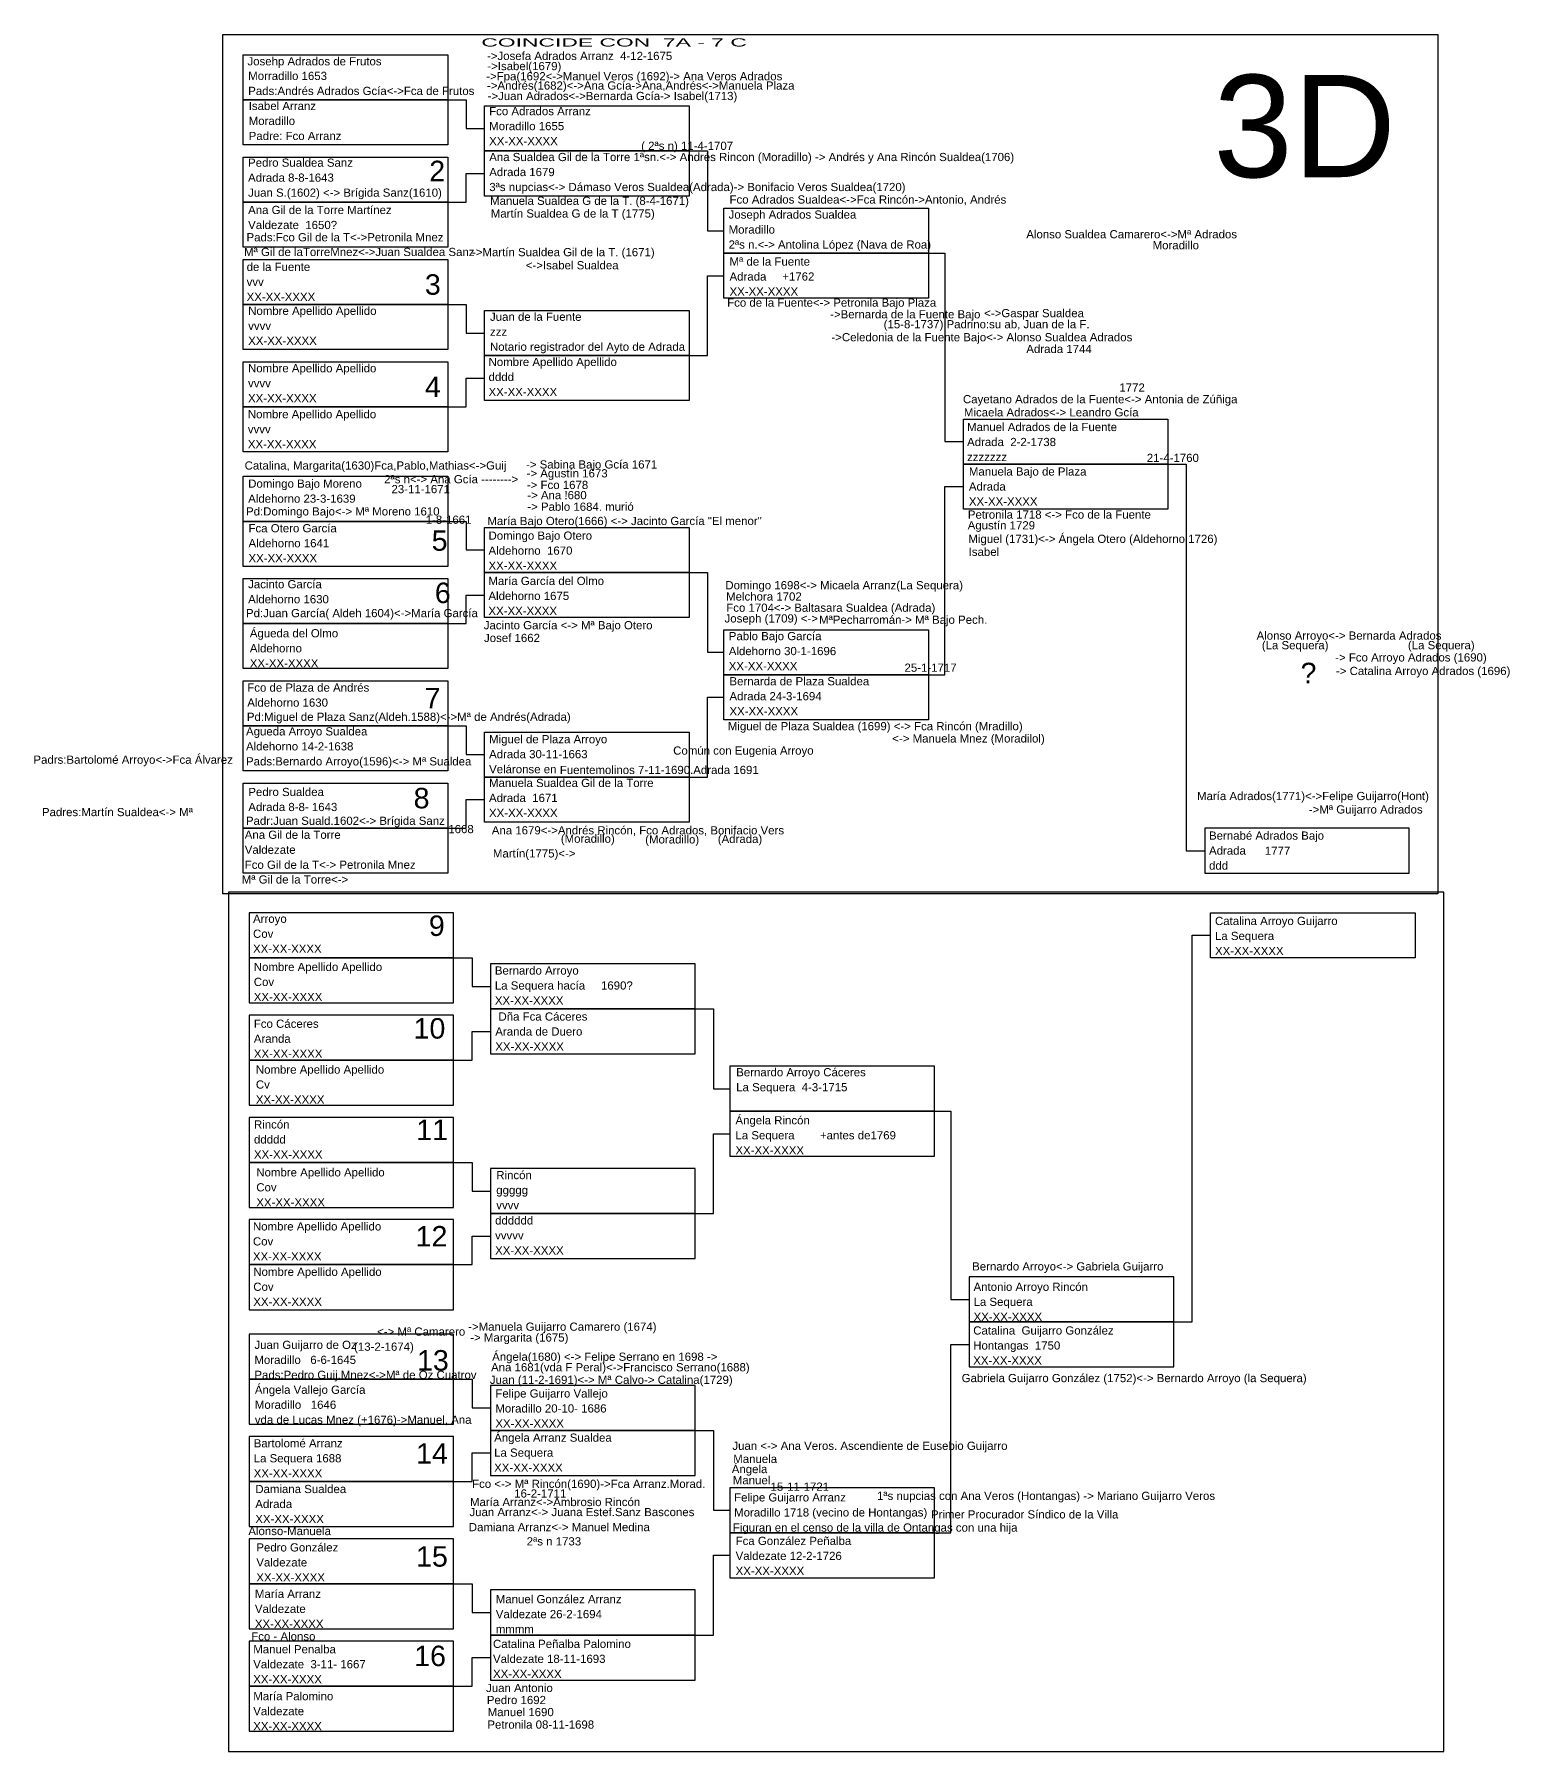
# Model space of a CAD drawing. Header units: millimetres. Extents: x -16844 to 23151, y -8543 to 4892.
# Drawn here: x -923.1 to -562.5, y -1499 to -1079.4 of the extents above; entities that cross this region are included whole.
import ezdxf
from ezdxf.enums import TextEntityAlignment as Align

# ---------------------------------------------------------------- set-up
doc = ezdxf.new("R2010")
doc.units = ezdxf.units.MM
doc.layers.add('Sanz', color=230, linetype='Continuous')
doc.styles.add('Arial', font='arial.ttf', dxfattribs={"height": 0.01})

# ---------------------------------------------------------------- blocks, each defined once
blk = doc.blocks.new('Hoja superior')
for points in [[(0, 210), (297, 210), (297, 0), (0, 0)], [(5, 205), (55, 205), (55, 194), (5, 194)], [(5, 194), (55, 194), (55, 183), (5, 183)], [(64, 192.5), (114, 192.5), (114, 181.5), (64, 181.5)], [(64, 181.5), (114, 181.5), (114, 170.5), (64, 170.5)], [(5, 180), (55, 180), (55, 169), (5, 169)], [(5, 169), (55, 169), (55, 158), (5, 158)], [(122.5, 167.5), (172.5, 167.5), (172.5, 156.5), (122.5, 156.5)], [(122.5, 156.5), (172.5, 156.5), (172.5, 145.5), (122.5, 145.5)], [(5, 155), (55, 155), (55, 144), (5, 144)], [(5, 144), (55, 144), (55, 133), (5, 133)], [(64, 142.5), (114, 142.5), (114, 131.5), (64, 131.5)], [(64, 131.5), (114, 131.5), (114, 120.5), (64, 120.5)], [(5, 130), (55, 130), (55, 119), (5, 119)], [(5, 119), (55, 119), (55, 108), (5, 108)], [(181, 116), (231, 116), (231, 105), (181, 105)], [(181, 105), (231, 105), (231, 94), (181, 94)], [(5, 102), (55, 102), (55, 91), (5, 91)], [(5, 91), (55, 91), (55, 80), (5, 80)], [(64, 89.5), (114, 89.5), (114, 78.5), (64, 78.5)], [(5, 77), (55, 77), (55, 66), (5, 66)], [(64, 78.5), (114, 78.5), (114, 67.5), (64, 67.5)], [(5, 66), (55, 66), (55, 55), (5, 55)], [(122.5, 64.5), (172.5, 64.5), (172.5, 53.5), (122.5, 53.5)], [(5, 52), (55, 52), (55, 41), (5, 41)], [(122.5, 53.5), (172.5, 53.5), (172.5, 42.5), (122.5, 42.5)], [(5, 41), (55, 41), (55, 30), (5, 30)], [(64, 39.5), (114, 39.5), (114, 28.5), (64, 28.5)], [(5, 27), (55, 27), (55, 16), (5, 16)], [(64, 28.5), (114, 28.5), (114, 17.5), (64, 17.5)], [(5, 16), (55, 16), (55, 5), (5, 5)], [(240, 5), (290, 5), (290, 16), (240, 16)]]:
    blk.add_lwpolyline(points, close=True)
for points in [[(55, 194), (59.5, 194), (59.5, 187), (64, 187)], [(114, 181.5), (118.5, 181.5), (118.5, 162), (122.5, 162)], [(55, 169), (59.5, 169), (59.5, 176), (64, 176)], [(172.5, 156.5), (176.5, 156.5), (176.5, 110.5), (181, 110.5)], [(114, 131.5), (118.5, 131.5), (118.5, 151), (122.5, 151)], [(55, 144), (59.5, 144), (59.5, 137), (64, 137)], [(55, 119), (59.5, 119), (59.5, 126), (64, 126)], [(231, 105), (235.5, 105), (235.5, 10.5), (240, 10.5)], [(172.5, 53.5), (176.5, 53.5), (176.5, 99.5), (181, 99.5)], [(55, 91), (59.5, 91), (59.5, 84), (64, 84)], [(114, 78.5), (118.5, 78.5), (118.5, 59), (122.5, 59)], [(55, 66), (59.5, 66), (59.5, 73), (64, 73)], [(114, 28.5), (118.5, 28.5), (118.5, 48), (122.5, 48)], [(55, 41), (59.5, 41), (59.5, 34), (64, 34)], [(55, 16), (59.5, 16), (59.5, 23), (64, 23)]]:
    blk.add_lwpolyline(points)
blk = doc.blocks.new('Hoja inferior')
for points in [[(0, -210), (297, -210), (297, 0), (0, 0)], [(5, -16), (55, -16), (55, -5), (5, -5)], [(240, -5), (290, -5), (290, -16), (240, -16)], [(5, -27), (55, -27), (55, -16), (5, -16)], [(64, -28.5), (114, -28.5), (114, -17.5), (64, -17.5)], [(64, -39.5), (114, -39.5), (114, -28.5), (64, -28.5)], [(5, -41), (55, -41), (55, -30), (5, -30)], [(5, -52), (55, -52), (55, -41), (5, -41)], [(122.5, -53.5), (172.5, -53.5), (172.5, -42.5), (122.5, -42.5)], [(122.5, -64.5), (172.5, -64.5), (172.5, -53.5), (122.5, -53.5)], [(5, -66), (55, -66), (55, -55), (5, -55)], [(5, -77), (55, -77), (55, -66), (5, -66)], [(64, -78.5), (114, -78.5), (114, -67.5), (64, -67.5)], [(64, -89.5), (114, -89.5), (114, -78.5), (64, -78.5)], [(5, -91), (55, -91), (55, -80), (5, -80)], [(5, -102), (55, -102), (55, -91), (5, -91)], [(181, -105), (231, -105), (231, -94), (181, -94)], [(5, -119), (55, -119), (55, -108), (5, -108)], [(181, -116), (231, -116), (231, -105), (181, -105)], [(5, -130), (55, -130), (55, -119), (5, -119)], [(64, -131.5), (114, -131.5), (114, -120.5), (64, -120.5)], [(5, -144), (55, -144), (55, -133), (5, -133)], [(64, -142.5), (114, -142.5), (114, -131.5), (64, -131.5)], [(5, -155), (55, -155), (55, -144), (5, -144)], [(122.5, -156.5), (172.5, -156.5), (172.5, -145.5), (122.5, -145.5)], [(5, -169), (55, -169), (55, -158), (5, -158)], [(122.5, -167.5), (172.5, -167.5), (172.5, -156.5), (122.5, -156.5)], [(5, -180), (55, -180), (55, -169), (5, -169)], [(64, -181.5), (114, -181.5), (114, -170.5), (64, -170.5)], [(5, -194), (55, -194), (55, -183), (5, -183)], [(64, -192.5), (114, -192.5), (114, -181.5), (64, -181.5)], [(5, -205), (55, -205), (55, -194), (5, -194)]]:
    blk.add_lwpolyline(points, close=True)
for points in [[(231, -105), (235.5, -105), (235.5, -10.5), (240, -10.5)], [(55, -16), (59.5, -16), (59.5, -23), (64, -23)], [(114, -28.5), (118.5, -28.5), (118.5, -48), (122.5, -48)], [(55, -41), (59.5, -41), (59.5, -34), (64, -34)], [(172.5, -53.5), (176.5, -53.5), (176.5, -99.5), (181, -99.5)], [(114, -78.5), (118.5, -78.5), (118.5, -59), (122.5, -59)], [(55, -66), (59.5, -66), (59.5, -73), (64, -73)], [(55, -91), (59.5, -91), (59.5, -84), (64, -84)], [(172.5, -156.5), (176.5, -156.5), (176.5, -110.5), (181, -110.5)], [(55, -119), (59.5, -119), (59.5, -126), (64, -126)], [(114, -131.5), (118.5, -131.5), (118.5, -151), (122.5, -151)], [(55, -144), (59.5, -144), (59.5, -137), (64, -137)], [(114, -181.5), (118.5, -181.5), (118.5, -162), (122.5, -162)], [(55, -169), (59.5, -169), (59.5, -176), (64, -176)], [(55, -194), (59.5, -194), (59.5, -187), (64, -187)]]:
    blk.add_lwpolyline(points)
blk = doc.blocks.new('Casilla')
at = {"style": 'Arial'}
for tag, p in [('NOMBRE', (0.88, 8.08)), ('LUGAR_NACIMIENTO', (0.88, 4.42)), ('FECHA', (0.88, 0.75))]:
    blk.add_attdef(tag, p, '', height=2, dxfattribs=at)
blk = doc.blocks.new('Hermanos')
at = {"style": 'Arial'}
blk.add_attdef('NOMBRE', (0, 0), '', height=2, dxfattribs=at)

msp = doc.modelspace()

# ---------------------------------------------------------------- block references
ref = msp.add_blockref('Hermanos', (-832.51, -1082.35))
ref.add_attrib('NOMBRE', '            COINCIDE CON  7A - 7 C', (-832.51, -1082.35), dxfattribs={"color": 30, "height": 2, "style": 'Arial', "width": 2})
for name, p, values in [('Hermanos', (-871.03, -1086.96), {'NOMBRE': 'Josehp Adrados de Frutos'}), ('Hermanos', (-812.49, -1085.65), {'NOMBRE': '->Josefa Adrados Arranz  4-12-1675'}), ('Hermanos', (-812.42, -1088.13), {'NOMBRE': '->Isabel(1679)'}), ('Hermanos', (-812.35, -1095.44), {'NOMBRE': '->Juan Adrados<->Bernarda Gcía-> Isabel(1713)'}), ('Casilla', (-871.61, -1105.95), {'NOMBRE': 'Isabel Arranz', 'LUGAR_NACIMIENTO': 'Moradillo', 'FECHA': 'Padre: Fco Arranz'}), ('Casilla', (-812.84, -1107.22), {'NOMBRE': 'Fco Adrados Arranz ', 'LUGAR_NACIMIENTO': 'Moradillo 1655', 'FECHA': 'XX-XX-XXXX'}), ('Hermanos', (-798.87, -1107.61), {'NOMBRE': '                               ( 2ªs n) 11-4-1707'}), ('Casilla', (-871.77, -1119.81), {'NOMBRE': 'Pedro Sualdea Sanz', 'LUGAR_NACIMIENTO': 'Adrada 8-8-1643', 'FECHA': 'Juan S.(1602) <-> Brígida Sanz(1610)'}), ('Hermanos', (-779.6, -1120.73), {'NOMBRE': '                                  Fco Adrados Sualdea'}), ('Hermanos', (-726.34, -1120.75), {'NOMBRE': '<->Fca Rincón->Antonio, Andrés'}), ('Casilla', (-754.32, -1132.49), {'NOMBRE': 'Joseph Adrados Sualdea', 'LUGAR_NACIMIENTO': 'Moradillo', 'FECHA': '2ªs n.<-> Antolina López (Nava de Roa)'}), ('Hermanos', (-872.64, -1133.55), {'NOMBRE': ' Mª Gil de laTorreMnez<->Juan Sualdea Sanz'}), ('Hermanos', (-649.81, -1131.9), {'NOMBRE': 'Moradillo'}), ('Casilla', (-872.12, -1145.27), {'NOMBRE': 'de la Fuente', 'LUGAR_NACIMIENTO': 'vvv', 'FECHA': 'XX-XX-XXXX'}), ('Hermanos', (-803, -1136.8), {'NOMBRE': '<->Isabel Sualdea'}), ('Casilla', (-754.09, -1143.97), {'NOMBRE': 'Mª de la Fuente', 'LUGAR_NACIMIENTO': 'Adrada     +1762', 'FECHA': 'XX-XX-XXXX'}), ('Casilla', (-871.74, -1156.01), {'NOMBRE': 'Nombre Apellido Apellido', 'LUGAR_NACIMIENTO': 'vvvv', 'FECHA': 'XX-XX-XXXX'}), ('Casilla', (-812.64, -1157.46), {'NOMBRE': 'Juan de la Fuente', 'LUGAR_NACIMIENTO': 'zzz', 'FECHA': 'Notario registrador del Ayto de Adrada'}), ('Hermanos', (-680.68, -1157.25), {'NOMBRE': 'Adrada 1744                  '}), ('Casilla', (-871.78, -1170.04), {'NOMBRE': 'Nombre Apellido Apellido', 'LUGAR_NACIMIENTO': 'vvvv', 'FECHA': 'XX-XX-XXXX'}), ('Casilla', (-812.99, -1168.51), {'NOMBRE': 'Nombre Apellido Apellido', 'LUGAR_NACIMIENTO': 'dddd', 'FECHA': 'XX-XX-XXXX'}), ('Hermanos', (-657.94, -1166.68), {'NOMBRE': '1772'}), ('Hermanos', (-696.16, -1169.53), {'NOMBRE': 'Cayetano Adrados de la Fuente<-> Antonia de Zúñiga'}), ('Hermanos', (-695.93, -1172.74), {'NOMBRE': 'Micaela Adrados<-> Leandro Gcía'}), ('Casilla', (-871.82, -1181.27), {'NOMBRE': 'Nombre Apellido Apellido', 'LUGAR_NACIMIENTO': 'vvvv', 'FECHA': 'XX-XX-XXXX'}), ('Casilla', (-696.04, -1184.41), {'NOMBRE': 'Manuel Adrados de la Fuente', 'LUGAR_NACIMIENTO': 'Adrada  2-2-1738', 'FECHA': 'zzzzzzz'}), ('Hermanos', (-802.96, -1185.47), {'NOMBRE': '-> Sabina Bajo Gcía 1671'}), ('Hermanos', (-651.23, -1183.87), {'NOMBRE': '21-4-1760'}), ('Hermanos', (-871.72, -1185.73), {'NOMBRE': 'Catalina, Margarita(1630)Fca,Pablo,Mathias<->Guij'}), ('Hermanos', (-837.63, -1189.08), {'NOMBRE': '2ªs n<-> Ana Gcía -------->'}), ('Hermanos', (-802.81, -1187.64), {'NOMBRE': '-> Agustín 1673'}), ('Casilla', (-695.59, -1195.28), {'NOMBRE': 'Manuela Bajo de Plaza', 'LUGAR_NACIMIENTO': 'Adrada', 'FECHA': 'XX-XX-XXXX'}), ('Hermanos', (-835.84, -1191.5), {'NOMBRE': '23-11-1671'}), ('Hermanos', (-802.74, -1190.48), {'NOMBRE': '-> Fco 1678'}), ('Hermanos', (-802.65, -1192.97), {'NOMBRE': '-> Ana !680'}), ('Hermanos', (-871.39, -1196.95), {'NOMBRE': 'Pd:Domingo Bajo<-> Mª Moreno 1610'}), ('Hermanos', (-802.64, -1195.8), {'NOMBRE': '-> Pablo 1684. murió'}), ('Hermanos', (-694.96, -1197.72), {'NOMBRE': 'Petronila 1718 <-> Fco de la Fuente'}), ('Casilla', (-871.66, -1209.14), {'NOMBRE': 'Fca Otero García', 'LUGAR_NACIMIENTO': 'Aldehorno 1641', 'FECHA': 'XX-XX-XXXX'}), ('Hermanos', (-827.47, -1198.98), {'NOMBRE': '1-8-1661'}), ('Hermanos', (-812.39, -1199.29), {'NOMBRE': 'María Bajo Otero(1666) <-> Jacinto García "El menor"'}), ('Hermanos', (-695.01, -1200.35), {'NOMBRE': 'Agustín 1729'}), ('Casilla', (-813, -1210.95), {'NOMBRE': 'Domingo Bajo Otero', 'LUGAR_NACIMIENTO': 'Aldehorno  1670', 'FECHA': 'XX-XX-XXXX'}), ('Hermanos', (-694.84, -1203.65), {'NOMBRE': 'Miguel (1731)<-> Ángela Otero (Aldehorno 1726)'}), ('Hermanos', (-694.77, -1206.82), {'NOMBRE': 'Isabel'}), ('Casilla', (-813.02, -1222.02), {'NOMBRE': 'María García del Olmo', 'LUGAR_NACIMIENTO': 'Aldehorno 1675', 'FECHA': 'XX-XX-XXXX'}), ('Hermanos', (-754.23, -1214.99), {'NOMBRE': 'Domingo 1698<-> Micaela Arranz(La Sequera)'}), ('Hermanos', (-754.05, -1217.74), {'NOMBRE': 'Melchora 1702'}), ('Hermanos', (-871.4, -1221.8), {'NOMBRE': 'Pd:Juan García( Aldeh 1604)<->María García'}), ('Hermanos', (-754.43, -1223.1), {'NOMBRE': 'Joseph (1709) <->'}), ('Hermanos', (-754.01, -1220.48), {'NOMBRE': 'Fco 1704<-> Baltasara Sualdea (Adrada)'}), ('Casilla', (-871.34, -1234.81), {'NOMBRE': 'Águeda del Olmo', 'LUGAR_NACIMIENTO': 'Aldehorno', 'FECHA': 'XX-XX-XXXX'}), ('Hermanos', (-813.28, -1224.76), {'NOMBRE': 'Jacinto García <-> Mª Bajo Otero'}), ('Casilla', (-754.28, -1235.5), {'NOMBRE': 'Pablo Bajo García', 'LUGAR_NACIMIENTO': 'Aldehorno 30-1-1696', 'FECHA': 'XX-XX-XXXX'}), ('Hermanos', (-731.33, -1223.42), {'NOMBRE': 'MªPecharromán-> Mª Bajo Pech.'}), ('Hermanos', (-813.22, -1227.87), {'NOMBRE': 'Josef 1662'}), ('Hermanos', (-623.12, -1229.64), {'NOMBRE': '(La Sequera)                         (La Sequera)'}), ('Hermanos', (-710.45, -1235.14), {'NOMBRE': '25-1-1717'}), ('Hermanos', (-622.26, -1232.63), {'NOMBRE': '                      -> Fco Arroyo Adrados (1690)'}), ('Casilla', (-754.11, -1246.53), {'NOMBRE': 'Bernarda de Plaza Sualdea', 'LUGAR_NACIMIENTO': 'Adrada 24-3-1694', 'FECHA': 'XX-XX-XXXX'}), ('Hermanos', (-622.07, -1235.94), {'NOMBRE': '                      -> Catalina Arroyo Adrados (1696)'}), ('Hermanos', (-871.18, -1247.14), {'NOMBRE': 'Pd:Miguel de Plaza Sanz(Aldeh.1588)<->Mª de Andrés(Adrada)'}), ('Casilla', (-872.27, -1258.78), {'NOMBRE': 'Águeda Arroyo Sualdea', 'LUGAR_NACIMIENTO': 'Aldehorno 14-2-1638', 'FECHA': 'Pads:Bernardo Arroyo(1596)<-> Mª Sualdea'}), ('Casilla', (-812.86, -1260.69), {'NOMBRE': 'Miguel de Plaza Arroyo', 'LUGAR_NACIMIENTO': 'Adrada 30-11-1663', 'FECHA': 'Veláronse en'}), ('Hermanos', (-753.62, -1249.43), {'NOMBRE': 'Miguel de Plaza Sualdea (1699) <-> Fca Rincón (Mradillo)'}), ('Hermanos', (-713.44, -1252.43), {'NOMBRE': '<-> Manuela Mnez (Moradilol)'}), ('Hermanos', (-923.35, -1257.62), {'NOMBRE': 'Padrs:Bartolomé Arroyo<->Fca Álvarez '}), ('Hermanos', (-794.69, -1260.13), {'NOMBRE': 'Fuentemolinos 7-11-1690.Adrada 1691'}), ('Casilla', (-812.88, -1271.38), {'NOMBRE': 'Manuela Sualdea Gil de la Torre', 'LUGAR_NACIMIENTO': 'Adrada  1671', 'FECHA': 'XX-XX-XXXX'}), ('Hermanos', (-638.95, -1266.5), {'NOMBRE': 'María Adrados(1771)<->Felipe Guijarro(Hont)'}), ('Hermanos', (-871.41, -1272.55), {'NOMBRE': 'Padr:Juan Suald.1602<-> Brígida Sanz'}), ('Hermanos', (-611.63, -1269.78), {'NOMBRE': '->Mª Guijarro Adrados'}), ('Casilla', (-872.58, -1284.04), {'NOMBRE': 'Ana Gil de la Torre', 'LUGAR_NACIMIENTO': 'Valdezate', 'FECHA': 'Fco Gil de la T<-> Petronila Mnez'}), ('Hermanos', (-821.95, -1274.58), {'NOMBRE': '1668'}), ('Hermanos', (-811.32, -1274.88), {'NOMBRE': 'Ana 1679<->Andrés Rincón, Fco Adrados, Bonifacio Vers'}), ('Hermanos', (-794.46, -1276.92), {'NOMBRE': '(Moradillo)'}), ('Hermanos', (-773.83, -1277.1), {'NOMBRE': '(Moradillo)'}), ('Hermanos', (-756.09, -1276.99), {'NOMBRE': '(Adrada)'}), ('Casilla', (-636.9, -1284.25), {'NOMBRE': 'Bernabé Adrados Bajo', 'LUGAR_NACIMIENTO': 'Adrada', 'FECHA': 'ddd'}), ('Hermanos', (-811.05, -1280.52), {'NOMBRE': 'Martín(1775)<->'}), ('Hermanos', (-623.15, -1279.87), {'NOMBRE': ' 1777'}), ('Casilla', (-870.55, -1304.57), {'NOMBRE': 'Arroyo', 'LUGAR_NACIMIENTO': 'Cov', 'FECHA': 'XX-XX-XXXX'}), ('Casilla', (-635.44, -1305.11), {'NOMBRE': 'Catalina Arroyo Guijarro', 'LUGAR_NACIMIENTO': 'La Sequera ', 'FECHA': 'XX-XX-XXXX'}), ('Casilla', (-870.37, -1316.35), {'NOMBRE': 'Nombre Apellido Apellido', 'LUGAR_NACIMIENTO': 'Cov', 'FECHA': 'XX-XX-XXXX'}), ('Casilla', (-811.45, -1317.22), {'NOMBRE': 'Bernardo Arroyo', 'LUGAR_NACIMIENTO': 'La Sequera hacía     1690?', 'FECHA': 'XX-XX-XXXX'}), ('Casilla', (-870.36, -1330.22), {'NOMBRE': 'Fco Cáceres', 'LUGAR_NACIMIENTO': 'Aranda ', 'FECHA': 'XX-XX-XXXX'}), ('Casilla', (-811.34, -1328.46), {'NOMBRE': ' Dña Fca Cáceres', 'LUGAR_NACIMIENTO': 'Aranda de Duero', 'FECHA': 'XX-XX-XXXX'}), ('Casilla', (-869.86, -1341.42), {'NOMBRE': 'Nombre Apellido Apellido', 'LUGAR_NACIMIENTO': 'Cv', 'FECHA': 'XX-XX-XXXX'}), ('Casilla', (-870.33, -1354.84), {'NOMBRE': 'Rincón', 'LUGAR_NACIMIENTO': 'ddddd', 'FECHA': 'XX-XX-XXXX'}), ('Casilla', (-752.65, -1353.82), {'NOMBRE': 'Ángela Rincón', 'LUGAR_NACIMIENTO': 'La Sequera        +antes de1769', 'FECHA': 'XX-XX-XXXX'}), ('Casilla', (-869.75, -1366.54), {'NOMBRE': 'Nombre Apellido Apellido', 'LUGAR_NACIMIENTO': 'Cov', 'FECHA': 'XX-XX-XXXX'}), ('Casilla', (-811.11, -1367.21), {'NOMBRE': 'Rincón', 'LUGAR_NACIMIENTO': 'ggggg', 'FECHA': 'vvvv'}), ('Casilla', (-870.58, -1379.75), {'NOMBRE': 'Nombre Apellido Apellido', 'LUGAR_NACIMIENTO': 'Cov', 'FECHA': 'XX-XX-XXXX'}), ('Casilla', (-811.39, -1378.29), {'NOMBRE': 'dddddd', 'LUGAR_NACIMIENTO': 'vvvvv', 'FECHA': 'XX-XX-XXXX'}), ('Hermanos', (-694.69, -1381.44), {'NOMBRE': ' Bernardo Arroyo<-> Gabriela Guijarro '}), ('Casilla', (-870.49, -1390.84), {'NOMBRE': 'Nombre Apellido Apellido', 'LUGAR_NACIMIENTO': 'Cov', 'FECHA': 'XX-XX-XXXX'}), ('Casilla', (-694.45, -1394.51), {'NOMBRE': 'Antonio Arroyo Rincón', 'LUGAR_NACIMIENTO': 'La Sequera', 'FECHA': 'XX-XX-XXXX'}), ('Hermanos', (-839.34, -1397.37), {'NOMBRE': '<-> Mª Camarero'}), ('Hermanos', (-817.1, -1396.17), {'NOMBRE': '->Manuela Guijarro Camarero (1674)'}), ('Hermanos', (-816.59, -1398.82), {'NOMBRE': '-> Margarita (1675)'}), ('Casilla', (-694.53, -1405.18), {'NOMBRE': 'Catalina  Guijarro González', 'LUGAR_NACIMIENTO': 'Hontangas  1750', 'FECHA': 'XX-XX-XXXX'}), ('Hermanos', (-811.23, -1403.51), {'NOMBRE': 'Ángela(1680) <-> Felipe Serrano en 1698 ->'}), ('Hermanos', (-811.5, -1406.09), {'NOMBRE': 'Ana 1681(vda F Peral)<->Francisco Serrano(1688)'}), ('Casilla', (-870.11, -1419.66), {'NOMBRE': 'Ángela Vallejo García', 'LUGAR_NACIMIENTO': 'Moradillo   1646', 'FECHA': 'vda de Lucas Mnez (+1676)->Manuel, Ana '}), ('Hermanos', (-811.79, -1409.15), {'NOMBRE': 'Juan (11-2-1691)<-> Mª Calvo-> Catalina(1729)'}), ('Hermanos', (-700.36, -1408.73), {'NOMBRE': '     Gabriela Guijarro González (1752)<-> Bernardo Arroyo (la Sequera)'}), ('Casilla', (-811.33, -1420.57), {'NOMBRE': 'Felipe Guijarro Vallejo', 'LUGAR_NACIMIENTO': 'Moradillo 20-10- 1686', 'FECHA': 'XX-XX-XXXX'}), ('Casilla', (-870.39, -1432.75), {'NOMBRE': 'Bartolomé Arranz ', 'LUGAR_NACIMIENTO': 'La Sequera 1688', 'FECHA': 'XX-XX-XXXX'}), ('Casilla', (-811.62, -1431.37), {'NOMBRE': 'Ángela Arranz Sualdea', 'LUGAR_NACIMIENTO': 'La Sequera', 'FECHA': 'XX-XX-XXXX'}), ('Hermanos', (-752.52, -1425.28), {'NOMBRE': 'Juan <-> Ana Veros. Ascendiente de Eusebio Guijarro'}), ('Hermanos', (-752.31, -1428.48), {'NOMBRE': 'Manuela'}), ('Hermanos', (-752.67, -1430.97), {'NOMBRE': 'Ángela'}), ('Casilla', (-870, -1443.92), {'NOMBRE': 'Damiana Sualdea', 'LUGAR_NACIMIENTO': 'Adrada', 'FECHA': 'XX-XX-XXXX'}), ('Hermanos', (-805.84, -1436.94), {'NOMBRE': '16-2-1711'}), ('Hermanos', (-752.41, -1433.68), {'NOMBRE': 'Manuel'}), ('Hermanos', (-753.27, -1435.27), {'NOMBRE': '             15-11-1721'}), ('Hermanos', (-816.78, -1441.47), {'NOMBRE': 'Juan Arranz<-> Juana Estef.Sanz Bascones'}), ('Hermanos', (-816.65, -1439.02), {'NOMBRE': 'María Arranz<->Ambrosio Rincón'}), ('Hermanos', (-717.18, -1437.51), {'NOMBRE': '1ªs nupcias con Ana Veros (Hontangas) -> Mariano Guijarro Veros'}), ('Hermanos', (-816.94, -1445.15), {'NOMBRE': 'Damiana Arranz<-> Manuel Medina'}), ('Hermanos', (-870.82, -1446.11), {'NOMBRE': 'Alonso-Manuela'}), ('Hermanos', (-802.79, -1448.63), {'NOMBRE': '2ªs n 1733 '}), ('Casilla', (-752.6, -1456.6), {'NOMBRE': 'Fca González Peñalba', 'LUGAR_NACIMIENTO': 'Valdezate 12-2-1726', 'FECHA': 'XX-XX-XXXX'}), ('Casilla', (-869.75, -1458.19), {'NOMBRE': 'Pedro González ', 'LUGAR_NACIMIENTO': 'Valdezate', 'FECHA': 'XX-XX-XXXX'}), ('Casilla', (-870.1, -1469.54), {'NOMBRE': 'María Arranz', 'LUGAR_NACIMIENTO': 'Valdezate', 'FECHA': 'XX-XX-XXXX'}), ('Casilla', (-811.22, -1470.83), {'NOMBRE': 'Manuel González Arranz', 'LUGAR_NACIMIENTO': 'Valdezate 26-2-1694', 'FECHA': 'mmmm'}), ('Hermanos', (-870.11, -1471.85), {'NOMBRE': 'Fco - Alonso'}), ('Casilla', (-870.5, -1483.07), {'NOMBRE': 'Manuel Penalba', 'LUGAR_NACIMIENTO': 'Valdezate  3-11- 1667', 'FECHA': 'XX-XX-XXXX'}), ('Casilla', (-811.9, -1481.76), {'NOMBRE': 'Catalina Peñalba Palomino', 'LUGAR_NACIMIENTO': 'Valdezate 18-11-1693', 'FECHA': 'XX-XX-XXXX'}), ('Casilla', (-870.5, -1494.54), {'NOMBRE': 'María Palomino', 'LUGAR_NACIMIENTO': 'Valdezate', 'FECHA': 'XX-XX-XXXX'}), ('Hermanos', (-812.72, -1484.46), {'NOMBRE': 'Juan Antonio'}), ('Hermanos', (-812.53, -1487.4), {'NOMBRE': 'Pedro 1692'}), ('Hermanos', (-812.33, -1490.35), {'NOMBRE': 'Manuel 1690'}), ('Hermanos', (-812.4, -1493.4), {'NOMBRE': 'Petronila 08-11-1698'})]:
    msp.add_blockref(name, p).add_auto_attribs(values)
ref = msp.add_blockref('Casilla', (-871.73, -1094.95))
ref.add_attrib('LUGAR_NACIMIENTO', 'Morradillo 1653', (-870.85, -1090.53), dxfattribs={"height": 2, "style": 'Arial'})
ref.add_attrib('FECHA', 'Pads:Andrés Adrados Gcía<->Fca de Frutos ', (-870.85, -1094.2), dxfattribs={"height": 2, "style": 'Arial'})
ref = msp.add_blockref('Hermanos', (-812.68, -1090.61))
ref.add_attrib('NOMBRE', '->Fpa(1692<->Manuel Veros (1692)-> Ana Veros Adrados', (-812.68, -1090.61), dxfattribs={"color": 3, "height": 2, "style": 'Arial'})
ref = msp.add_blockref('Hermanos', (-812.5, -1092.88))
ref.add_attrib('NOMBRE', '->Andrés(1682)<->Ana Gcía->Ana,Andrés<->Manuela Plaza', (-812.5, -1092.88), dxfattribs={"color": 6, "height": 2, "style": 'Arial'})
ref = msp.add_blockref('Casilla', (-812.82, -1118.43))
ref.add_attrib('NOMBRE', 'Ana Sualdea Gil de la Torre 1ªsn.<-> Andrés Rincon (Moradillo) -> Andrés y Ana Rincón Sualdea(1706)', (-811.94, -1110.35), dxfattribs={"height": 2, "style": 'Arial'})
ref.add_attrib('LUGAR_NACIMIENTO', 'Adrada 1679', (-811.94, -1114.02), dxfattribs={"height": 2, "style": 'Arial'})
ref.add_attrib('FECHA', '3ªs nupcias<-> Dámaso Veros Sualdea(Adrada)-> Bonifacio Veros Sualdea(1720)', (-811.94, -1117.68), dxfattribs={"color": 7, "height": 2, "style": 'Arial'})
ref = msp.add_blockref('Casilla', (-812.62, -1129.14))
ref.add_attrib('NOMBRE', 'Manuela Sualdea G de la T. (8-4-1671)', (-811.74, -1121.05), dxfattribs={"height": 2, "style": 'Arial'})
ref = msp.add_blockref('Casilla', (-871.76, -1131.37))
ref.add_attrib('NOMBRE', 'Ana Gil de la Torre Martínez', (-870.88, -1123.29), dxfattribs={"height": 2, "style": 'Arial'})
ref.add_attrib('LUGAR_NACIMIENTO', 'Valdezate  1650?', (-870.88, -1126.96), dxfattribs={"height": 2, "style": 'Arial'})
ref = msp.add_blockref('Casilla', (-812.44, -1132.23))
ref.add_attrib('NOMBRE', 'Martín Sualdea G de la T (1775)', (-811.56, -1124.15), dxfattribs={"color": 9, "height": 2, "style": 'Arial'})
ref = msp.add_blockref('Casilla', (-872.13, -1130.71))
ref.add_attrib('FECHA', 'Pads:Fco Gil de la T<->Petronila Mnez', (-871.26, -1129.96), dxfattribs={"height": 2, "style": 'Arial'})
ref = msp.add_blockref('Casilla', (-682.34, -1133.64))
ref.add_attrib('LUGAR_NACIMIENTO', ' Alonso Sualdea Camarero<->Mª Adrados', (-681.46, -1129.22), dxfattribs={"height": 2, "style": 'Arial'})
ref = msp.add_blockref('Hermanos', (-816.16, -1133.59))
ref.add_attrib('NOMBRE', '->Martín Sualdea Gil de la T. (1671)', (-816.16, -1133.59), dxfattribs={"color": 9, "height": 2, "style": 'Arial'})
ref = msp.add_blockref('Casilla', (-754.66, -1150.35))
ref.add_attrib('LUGAR_NACIMIENTO', 'Fco de la Fuente<-> Petronila Bajo Plaza', (-753.79, -1145.93), dxfattribs={"height": 2, "style": 'Arial'})
ref = msp.add_blockref('Casilla', (-751.23, -1149.53))
ref.add_attrib('FECHA', '                            ->Bernarda de la Fuente Bajo', (-750.36, -1148.78), dxfattribs={"height": 2, "style": 'Arial'})
ref = msp.add_blockref('Casilla', (-716.42, -1155.63))
ref.add_attrib('LUGAR_NACIMIENTO', '(15-8-1737) Padrino:su ab, Juan de la F.', (-715.54, -1151.21), dxfattribs={"height": 2, "style": 'Arial'})
ref = msp.add_blockref('Casilla', (-691.85, -1152.92))
ref.add_attrib('LUGAR_NACIMIENTO', '<->Gaspar Sualdea', (-690.97, -1148.5), dxfattribs={"height": 2, "style": 'Arial'})
ref = msp.add_blockref('Casilla', (-729.19, -1158.8))
ref.add_attrib('LUGAR_NACIMIENTO', '->Celedonia de la Fuente Bajo<-> Alonso Sualdea Adrados', (-728.31, -1154.38), dxfattribs={"height": 2, "style": 'Arial'})
ref = msp.add_blockref('Casilla', (-871.74, -1198.25))
ref.add_attrib('NOMBRE', 'Domingo Bajo Moreno', (-870.86, -1190.16), dxfattribs={"height": 2, "style": 'Arial'})
ref.add_attrib('LUGAR_NACIMIENTO', 'Aldehorno 23-3-1639', (-870.86, -1193.83), dxfattribs={"height": 2, "style": 'Arial'})
ref = msp.add_blockref('Casilla', (-871.75, -1222.82))
ref.add_attrib('NOMBRE', 'Jacinto García', (-870.87, -1214.74), dxfattribs={"height": 2, "style": 'Arial'})
ref.add_attrib('LUGAR_NACIMIENTO', 'Aldehorno 1630', (-870.87, -1218.41), dxfattribs={"height": 2, "style": 'Arial'})
ref = msp.add_blockref('Hermanos', (-624.4, -1227.29))
ref.add_attrib('NOMBRE', 'Alonso Arroyo<-> Bernarda Adrados', (-624.4, -1227.29), dxfattribs={"color": 1, "height": 2, "style": 'Arial'})
ref = msp.add_blockref('Casilla', (-871.96, -1248.08))
ref.add_attrib('NOMBRE', 'Fco de Plaza de Andrés', (-871.08, -1240), dxfattribs={"height": 2, "style": 'Arial'})
ref.add_attrib('LUGAR_NACIMIENTO', 'Aldehorno 1630', (-871.08, -1243.67), dxfattribs={"height": 2, "style": 'Arial'})
ref = msp.add_blockref('Hermanos', (-766.99, -1255.39))
ref.add_attrib('NOMBRE', 'Común con Eugenia Arroyo', (-766.99, -1255.39), dxfattribs={"color": 30, "height": 2, "style": 'Arial'})
ref = msp.add_blockref('Casilla', (-872.48, -1273.6))
ref.add_attrib('NOMBRE', ' Pedro Sualdea', (-871.6, -1265.51), dxfattribs={"height": 2, "style": 'Arial'})
ref.add_attrib('LUGAR_NACIMIENTO', ' Adrada 8-8- 1643', (-871.6, -1269.18), dxfattribs={"height": 2, "style": 'Arial'})
ref = msp.add_blockref('Hermanos', (-922.82, -1270.42))
ref.add_attrib('NOMBRE', '  Padres:Martín Sualdea<-> Mª ', (-922.82, -1270.42), dxfattribs={"color": 0, "height": 2, "style": 'Arial'})
ref = msp.add_blockref('Casilla', (-873.3, -1294.98))
ref.add_attrib('NOMBRE', 'Mª Gil de la Torre<->', (-872.43, -1286.89), dxfattribs={"height": 2, "style": 'Arial'})
ref = msp.add_blockref('Casilla', (-752.46, -1342.07))
ref.add_attrib('NOMBRE', 'Bernardo Arroyo Cáceres', (-751.58, -1333.99), dxfattribs={"height": 2, "style": 'Arial'})
ref.add_attrib('LUGAR_NACIMIENTO', 'La Sequera  4-3-1715', (-751.58, -1337.65), dxfattribs={"height": 2, "style": 'Arial'})
ref = msp.add_blockref('Casilla', (-870.22, -1408.7))
ref.add_attrib('NOMBRE', 'Juan Guijarro de Oz         ', (-869.34, -1400.61), dxfattribs={"color": 3, "height": 2, "style": 'Arial'})
ref.add_attrib('LUGAR_NACIMIENTO', 'Moradillo   6-6-1645        ', (-869.34, -1404.28), dxfattribs={"height": 2, "style": 'Arial'})
ref.add_attrib('FECHA', 'Pads:Pedro Guij.Mnez<->Mª de Oz Cuatrov', (-869.34, -1407.95), dxfattribs={"height": 2, "style": 'Arial'})
ref = msp.add_blockref('Casilla', (-851.29, -1405.48))
ref.add_attrib('LUGAR_NACIMIENTO', '       (13-2-1674)', (-850.41, -1401.06), dxfattribs={"height": 2, "style": 'Arial'})
ref = msp.add_blockref('Hermanos', (-816.13, -1434.57))
ref.add_attrib('NOMBRE', 'Fco <-> Mª Rincón(1690)->Fca Arranz.Morad. ', (-816.13, -1434.57), dxfattribs={"color": 40, "height": 2, "style": 'Arial'})
ref = msp.add_blockref('Casilla', (-752.96, -1445.98))
ref.add_attrib('NOMBRE', 'Felipe Guijarro Arranz', (-752.09, -1437.89), dxfattribs={"height": 2, "style": 'Arial'})
ref.add_attrib('LUGAR_NACIMIENTO', 'Moradillo 1718 (vecino de Hontangas)', (-752.09, -1441.56), dxfattribs={"height": 2, "style": 'Arial'})
ref = msp.add_blockref('Hermanos', (-752.41, -1445.26))
ref.add_attrib('NOMBRE', 'Figuran en el censo de la villa de Ontangas con una hija', (-752.41, -1445.26), dxfattribs={"color": 4, "height": 2, "style": 'Arial'})
ref = msp.add_blockref('Hermanos', (-703.98, -1442.04))
ref.add_attrib('NOMBRE', 'Primer Procurador Síndico de la Villa', (-703.98, -1442.04), dxfattribs={"color": 4, "height": 2, "style": 'Arial'})
at = {"layer": 'Sanz'}
for name, p in [('Hoja superior', (-877.07, -1289.38)), ('Hoja inferior', (-875.65, -1289.02))]:
    msp.add_blockref(name, p, dxfattribs=at)

# ---------------------------------------------------------------- texts
at = {"style": 'Arial'}
for s, p in [('2', (-822.72, -1115.26)), ('3', (-823.79, -1143.01)), ('4', (-823.79, -1168.01)), ('5', (-822.13, -1205.57)), ('6', (-821.36, -1218.35)), ('?', (-609.77, -1237.94)), ('7', (-823.84, -1244.07)), ('8', (-826.54, -1268.51)), ('9', (-822.82, -1299.69)), ('10', (-822.67, -1324.78)), ('11', (-822.01, -1349.58)), ('12', (-822.17, -1375.58)), ('13', (-821.83, -1405.9)), ('14', (-822.06, -1428.65)), ('15', (-822.06, -1453.81)), ('16', (-822.52, -1478.12))]:
    msp.add_text(s, height=5, dxfattribs=at).set_placement(p, align=Align.RIGHT)
at = {"layer": 'Sanz', "style": 'Arial'}
msp.add_text('3D', height=25, dxfattribs=at).set_placement((-590.33, -1114.28), align=Align.RIGHT)

doc.saveas('drawing.dxf')
